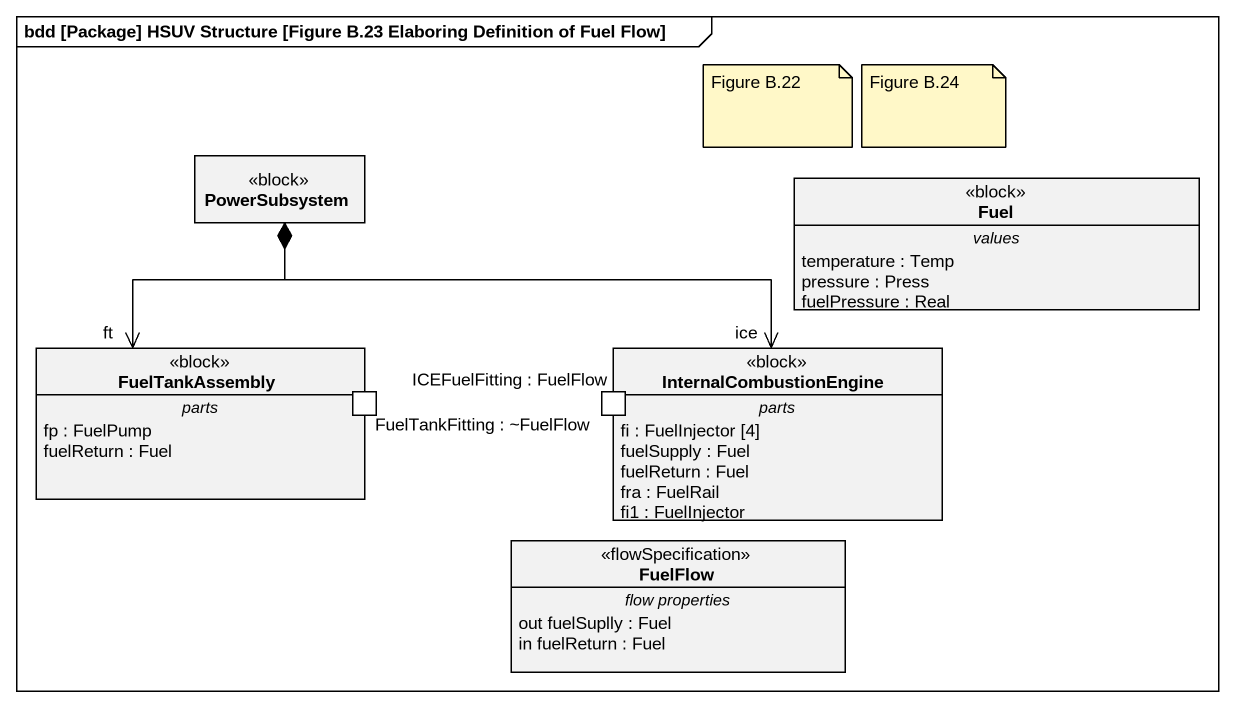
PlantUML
@startuml
mainframe bdd [Package] HSUV Structure [Figure B.23 Elaboring Definition of Fuel Flow]
hide circle
hide empty members
class PowerSubsystem <<block>>
class Fuel <<block>> {
  -- values --
  temperature : Temp
  pressure : Press
  fuelPressure : Real
}
class FuelTankAssembly <<block>> {
  -- parts --
  fp : FuelPump
  fuelReturn : Fuel
  -- ports --
  FuelTankFitting : ~FuelFlow
}
class InternalCombustionEngine <<block>> {
  -- parts --
  fi : FuelInjector [4]
  fuelSupply : Fuel
  fuelReturn : Fuel
  fra : FuelRail
  fi1 : FuelInjector
  -- ports --
  ICEFuelFitting : FuelFlow
}
interface FuelFlow <<flowSpecification>> {
  -- flow properties --
  out fuelSuplly : Fuel
  in fuelReturn : Fuel
}
PowerSubsystem *--> "ft" FuelTankAssembly
PowerSubsystem *-right-> "ice" InternalCombustionEngine
note as N1
  Figure B.22
end note
note as N2
  Figure B.24
end note
@enduml
